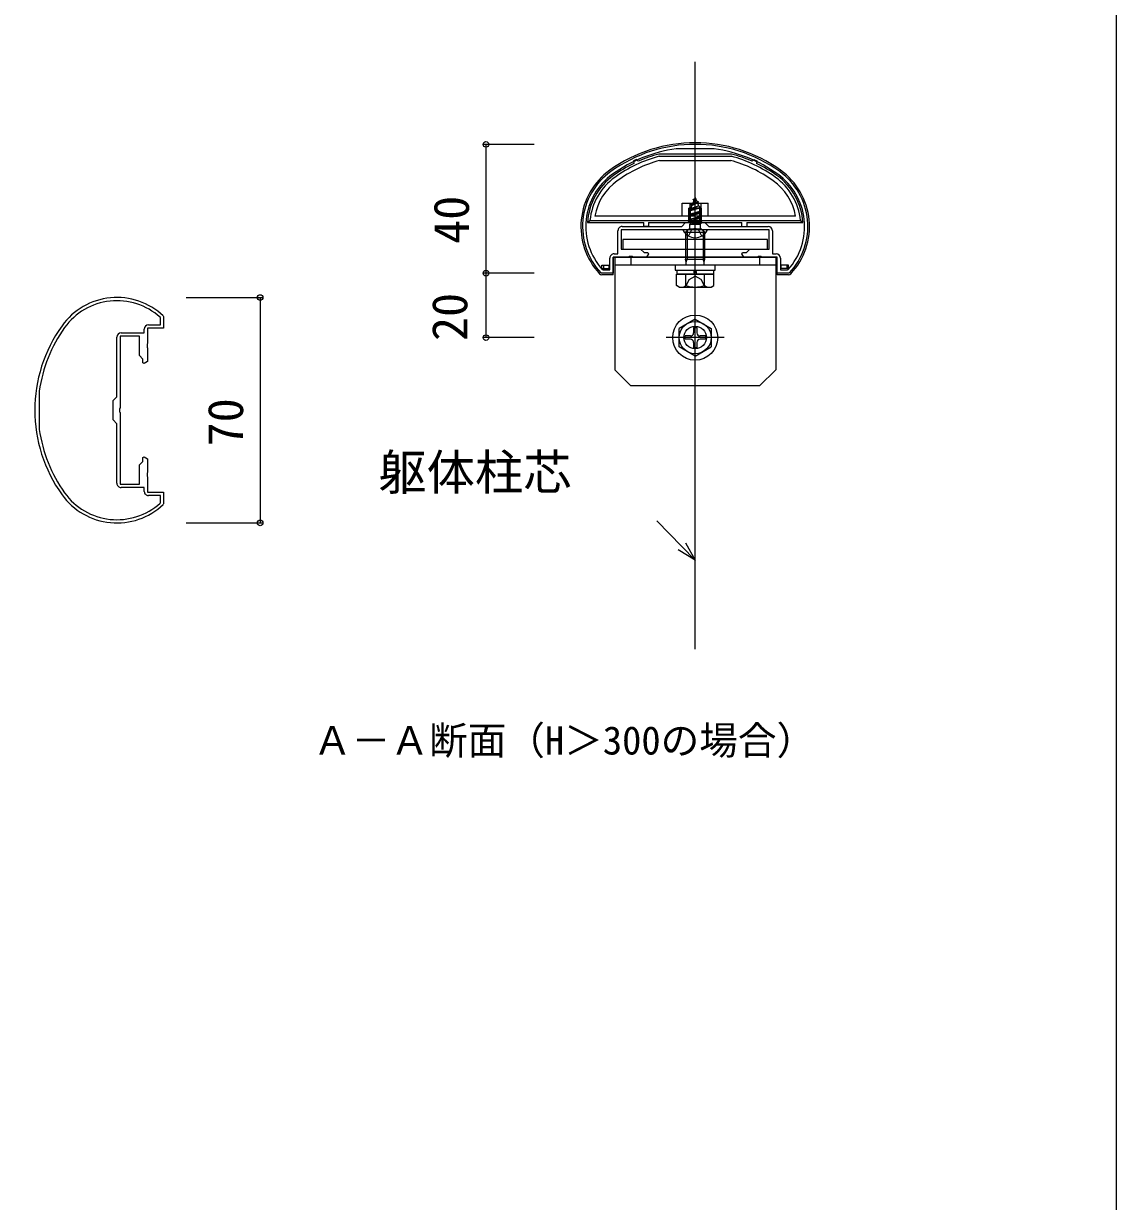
# Model space of a CAD drawing. Units: millimetres, scale not verified. Extents: x -875 to 875, y -1300 to 1294.
# Drawn here: x 535.5 to 875, y 358.2 to 724 of the extents above; entities that cross this region are included whole.
import ezdxf
from ezdxf.enums import TextEntityAlignment as Align

# ---------------------------------------------------------------- set-up
doc = ezdxf.new("R2010")
doc.units = ezdxf.units.MM
doc.header["$LTSCALE"] = 8
for name, color, linetype in [('0-1_USER1', 3, 'Continuous'), ('0-2_YKK_11', 7, 'Continuous'), ('0-4_YKK_13', 4, 'Continuous'), ('0-6_YKK_D', 6, 'Continuous'), ('0-7_YKK_ZWAK', 7, 'Continuous'), ('0-8_YSS_K', 3, 'Continuous')]:
    doc.layers.add(name, color=color, linetype=linetype)
doc.styles.add('ＭＳ ゴシック', font='')
doc.styles.get('ＭＳ ゴシック').set_extended_font_data('MS Gothic')

msp = doc.modelspace()

# ---------------------------------------------------------------- linework, layer by layer
at = {"layer": '0-2_YKK_11'}
for points in [[(750.084, 685.049), (750.043, 685.052), (738.245, 685.052), (738.204, 685.049)], [(721.444, 660.952), (739.944, 660.952), (741.144, 662.152), (747.144, 662.152), (748.344, 660.952), (766.844, 660.952)], [(767.144, 659.952), (744.815, 659.952), (744.623, 660.095), (743.665, 660.095), (743.473, 659.952), (721.144, 659.952), (721.144, 653.952), (727.144, 653.952), (728.244, 652.852), (729.471, 652.852), (729.667, 652.512), (729.055, 651.452), (724.815, 651.452), (724.623, 651.595), (723.665, 651.595), (723.473, 651.452), (718.644, 651.452), (718.644, 646.452), (715.076, 646.452), (714.858, 646.546)], [(718.944, 652.452), (720.144, 652.452), (720.144, 659.652)], [(773.43, 646.546), (773.212, 646.452), (769.644, 646.452), (769.644, 651.452), (764.815, 651.452), (764.623, 651.595), (763.665, 651.595), (763.473, 651.452), (759.233, 651.452), (758.621, 652.512), (758.817, 652.852), (760.044, 652.852), (761.144, 653.952), (767.144, 653.952), (767.144, 659.952)], [(768.144, 659.652), (768.144, 652.452), (769.344, 652.452)], [(715.292, 647.551), (715.515, 647.452), (717.644, 647.452), (717.644, 651.152)], [(770.644, 651.152), (770.644, 647.452), (772.773, 647.452), (772.996, 647.551)], [(578.906, 633.192), (579, 632.974), (579, 629.407), (574, 629.407), (574, 624.577), (573.857, 624.386), (573.857, 623.427), (574, 623.236), (574, 618.995), (572.94, 618.383), (572.6, 618.58), (572.6, 619.807), (571.5, 620.907), (571.5, 626.907), (565.5, 626.907)], [(574.3, 630.407), (578, 630.407), (578, 632.536), (577.901, 632.759)], [(565.8, 627.907), (573, 627.907), (573, 629.107)], [(564.5, 581.207), (564.5, 599.707), (563.3, 600.907), (563.3, 606.907), (564.5, 608.107), (564.5, 626.607)], [(565.5, 626.907), (565.5, 604.577), (565.357, 604.386), (565.357, 603.427), (565.5, 603.236), (565.5, 580.907), (571.5, 580.907), (571.5, 586.907), (572.6, 588.007), (572.6, 589.233), (572.94, 589.43), (574, 588.818), (574, 584.577), (573.857, 584.386), (573.857, 583.427), (574, 583.236), (574, 578.407), (579, 578.407), (579, 574.839), (578.906, 574.621)], [(540.403, 609.846), (540.4, 609.806), (540.4, 598.007), (540.403, 597.967)], [(573, 578.707), (573, 579.907), (565.8, 579.907)], [(577.901, 575.054), (578, 575.277), (578, 577.407), (574.3, 577.407)]]:
    msp.add_lwpolyline(points, dxfattribs=at)
for centre, radius, start, end in [((744.144, 641.452), 45, 54.31468, 125.68534), ((744.144, 641.452), 44, 97.75817, 125.68534), ((744.144, 641.452), 44, 54.31468, 82.24185), ((730.144, 660.946), 21, 125.68534, 223.28916), ((730.144, 660.946), 20, 125.68534, 222.04584), ((758.144, 660.946), 20, 317.9541, 54.31468), ((758.144, 660.946), 21, 316.71084, 54.31468), ((721.444, 659.652), 1.3, 89.99998, 180.00002), ((766.844, 659.652), 1.3, 0, 89.99998), ((718.944, 651.152), 1.3, 89.99998, 180.00002), ((769.344, 651.152), 1.3, 0, 89.99998), ((564.506, 617.907), 21, 46.71084, 144.31468), ((564.506, 617.907), 20, 47.9541, 144.31468), ((584, 603.907), 45, 144.31468, 215.68534), ((584, 603.907), 44, 144.31468, 172.24185), ((574.3, 629.107), 1.3, 90, 179.99998), ((565.8, 626.607), 1.3, 90, 179.99998), ((584, 603.907), 44, 187.75817, 215.68534), ((564.506, 589.907), 20, 215.68534, 312.04584), ((565.8, 581.207), 1.3, 179.99998, 270.00002), ((574.3, 578.707), 1.3, 179.99998, 270.00002), ((564.506, 589.907), 21, 215.68534, 313.28916)]:
    msp.add_arc(centre, radius, start, end, dxfattribs=at)
at = {"layer": '0-4_YKK_13'}
for p, q in [((725.917, 681.722), (725.011, 681.3)), ((725.011, 681.3), (725.083, 680.554)), ((725.917, 681.722), (726.443, 681.188)), ((755.469, 683.452), (732.819, 683.452)), ((732.912, 682.752), (755.469, 682.752)), ((733.087, 681.452), (755.268, 681.452)), ((762.371, 681.722), (761.845, 681.188)), ((762.371, 681.722), (763.277, 681.3)), ((763.277, 681.3), (763.205, 680.554)), ((744.144, 669.952), (743.397, 668.149)), ((744.144, 656.452), (744.144, 670.606)), ((744.144, 669.952), (744.568, 668.929)), ((740.144, 664.152), (740.144, 668.152)), ((740.144, 668.152), (748.144, 668.152)), ((742.144, 666.182), (745.894, 666.977)), ((742.144, 666.082), (745.894, 666.877)), ((742.144, 662.152), (742.144, 666.652)), ((742.144, 666.182), (742.72, 666.515)), ((742.144, 666.082), (742.144, 666.182)), ((742.144, 666.082), (742.669, 665.779)), ((742.444, 668.152), (742.444, 662.152)), ((745.51, 666.655), (742.669, 665.779)), ((742.669, 664.895), (742.669, 665.779)), ((742.669, 664.895), (745.619, 665.69)), ((743.112, 667.46), (742.72, 666.515)), ((742.72, 666.515), (745.214, 667.37)), ((742.744, 667.672), (745.194, 668.467)), ((742.744, 667.772), (743.397, 668.149)), ((742.744, 667.672), (743.112, 667.46)), ((743.112, 667.46), (744.843, 668.265)), ((743.397, 668.149), (744.568, 668.929)), ((743.544, 669.262), (743.798, 669.116)), ((744.568, 668.929), (745.194, 668.567)), ((744.843, 668.265), (745.194, 668.467)), ((744.843, 668.265), (745.214, 667.37)), ((745.194, 668.467), (745.194, 668.567)), ((745.214, 667.37), (745.894, 666.977)), ((745.51, 666.655), (745.894, 666.877)), ((745.51, 666.655), (745.619, 666.391)), ((745.619, 665.69), (745.619, 666.391)), ((745.619, 665.69), (746.144, 665.387)), ((745.844, 668.152), (745.844, 662.652)), ((745.894, 666.877), (745.894, 666.977)), ((748.144, 664.152), (748.144, 668.152)), ((710.681, 662.152), (711.441, 662.852)), ((710.681, 662.152), (728.144, 662.152)), ((711.441, 662.852), (776.847, 662.852)), ((775.348, 664.152), (712.94, 664.152)), ((728.144, 660.952), (728.144, 662.152)), ((729.644, 662.152), (758.644, 662.152)), ((729.644, 662.152), (729.644, 660.952)), ((742.444, 662.652), (741.944, 662.152)), ((746.144, 665.387), (742.144, 664.592)), ((742.144, 664.492), (746.144, 665.287)), ((742.144, 664.592), (742.669, 664.895)), ((742.144, 664.492), (742.144, 664.592)), ((742.144, 664.492), (742.669, 664.189)), ((742.144, 663.002), (746.144, 663.797)), ((746.144, 663.697), (742.144, 662.902)), ((742.144, 662.902), (742.669, 662.599)), ((745.619, 664.984), (742.669, 664.189)), ((742.669, 663.305), (742.669, 664.189)), ((742.669, 663.305), (745.619, 664.1)), ((745.619, 663.394), (742.669, 662.599)), ((742.669, 661.715), (742.669, 662.599)), ((742.669, 661.715), (745.619, 662.51)), ((742.786, 661.54), (746.144, 662.207)), ((746.144, 662.107), (743.289, 661.54)), ((745.619, 664.984), (746.144, 665.287)), ((745.619, 664.1), (745.619, 664.984)), ((745.619, 664.1), (746.144, 663.797)), ((745.619, 662.51), (745.619, 663.394)), ((745.619, 662.51), (746.144, 662.207)), ((745.619, 661.804), (746.144, 662.107)), ((746.144, 665.287), (746.144, 665.387)), ((746.144, 662.107), (746.144, 662.207)), ((758.644, 660.952), (758.644, 662.152)), ((760.144, 662.152), (760.144, 660.952)), ((760.144, 662.152), (777.607, 662.152)), ((776.847, 662.852), (777.607, 662.152)), ((729.644, 660.952), (728.144, 660.952)), ((747.74, 659.952), (740.548, 659.952)), ((741.144, 659.152), (742.144, 660.152)), ((741.144, 659.152), (747.144, 659.152)), ((741.144, 659.152), (741.144, 650.852)), ((741.684, 659.692), (741.684, 650.852)), ((742.094, 657.986), (742.999, 659.802)), ((746.144, 660.152), (742.144, 660.152)), ((742.365, 661.54), (742.669, 661.715)), ((745.779, 661.54), (742.365, 661.54)), ((742.509, 660.452), (742.509, 661.54)), ((744.144, 660.41), (742.999, 659.802)), ((744.144, 660.41), (745.289, 659.802)), ((745.619, 661.804), (744.638, 661.54)), ((746.194, 657.986), (745.289, 659.802)), ((745.619, 661.54), (745.619, 661.804)), ((745.779, 660.452), (745.779, 661.54)), ((747.144, 659.152), (746.144, 660.152)), ((746.604, 659.692), (746.604, 650.852)), ((747.144, 650.852), (747.144, 659.152)), ((758.644, 660.952), (760.144, 660.952)), ((718.644, 645.952), (718.644, 651.452)), ((718.644, 651.452), (769.644, 651.452)), ((719.144, 651.452), (719.144, 616.452)), ((769.144, 651.452), (719.144, 651.452)), ((724.144, 651.452), (724.144, 648.952)), ((764.144, 651.452), (764.144, 648.952)), ((769.144, 651.452), (769.144, 616.452)), ((769.644, 645.952), (769.644, 651.452)), ((715.144, 647.952), (715.144, 648.952)), ((715.163, 648.952), (717.444, 648.952)), ((715.163, 647.952), (717.444, 647.952)), ((715.644, 648.952), (715.644, 647.952)), ((717.444, 647.952), (717.444, 648.952)), ((769.144, 648.952), (719.144, 648.952)), ((737.894, 648.952), (737.894, 647.352)), ((750.394, 648.952), (737.894, 648.952)), ((741.344, 649.912), (741.144, 650.852)), ((741.144, 650.852), (747.144, 650.852)), ((741.344, 649.912), (741.684, 650.852)), ((741.344, 648.952), (741.344, 649.912)), ((746.944, 649.912), (746.604, 650.852)), ((746.944, 649.912), (747.144, 650.852)), ((746.944, 648.952), (746.944, 649.912)), ((750.394, 647.352), (750.394, 648.952)), ((773.125, 648.952), (770.844, 648.952)), ((772.644, 648.952), (772.644, 647.952)), ((773.144, 647.952), (773.144, 648.952)), ((718.644, 645.952), (715.163, 645.952)), ((737.894, 647.352), (750.394, 647.352)), ((738.37, 642.598), (738.37, 646.152)), ((738.37, 646.152), (749.917, 646.152)), ((738.394, 647.352), (749.894, 647.352)), ((738.394, 647.352), (738.394, 646.152)), ((749.894, 646.152), (738.394, 646.152)), ((741.094, 642.149), (742.244, 644.507)), ((741.257, 642.598), (741.257, 646.152)), ((742.244, 644.507), (744.144, 645.517)), ((743.952, 646.15), (743.722, 647.352)), ((746.044, 644.507), (744.144, 645.517)), ((744.349, 647.352), (744.58, 646.152)), ((747.194, 642.149), (746.044, 644.507)), ((747.031, 642.598), (747.031, 646.152)), ((749.894, 646.152), (749.894, 647.352)), ((749.917, 642.598), (749.917, 646.152)), ((773.125, 645.952), (769.644, 645.952)), ((739.144, 642.152), (738.37, 642.598)), ((739.144, 642.152), (749.144, 642.152)), ((749.144, 642.152), (749.917, 642.598)), ((744.144, 617.452), (744.144, 635.452)), ((744.144, 632.202), (739.144, 629.315)), ((739.144, 623.589), (739.144, 629.315)), ((743.644, 629.602), (743.644, 627.952)), ((743.644, 629.602), (744.644, 629.602)), ((744.144, 632.202), (749.144, 629.315)), ((744.644, 629.602), (744.644, 627.952)), ((749.144, 629.315), (749.144, 623.589)), ((753.144, 626.452), (735.144, 626.452)), ((742.644, 626.952), (740.994, 626.952)), ((740.994, 625.952), (740.994, 626.952)), ((742.644, 625.952), (740.994, 625.952)), ((747.294, 626.952), (745.644, 626.952)), ((747.294, 625.952), (745.644, 625.952)), ((747.294, 626.952), (747.294, 625.952)), ((744.144, 620.702), (739.144, 623.589)), ((743.644, 624.952), (743.644, 623.302)), ((744.644, 623.302), (743.644, 623.302)), ((744.144, 620.702), (749.144, 623.589)), ((744.644, 624.952), (744.644, 623.302)), ((724.144, 611.452), (719.144, 616.452)), ((764.144, 611.452), (769.144, 616.452)), ((764.144, 611.452), (724.144, 611.452))]:
    msp.add_line(p, q, dxfattribs=at)
for points in [[(743.544, 669.262), (743.544, 669.362), (744.011, 669.632)], [(746.144, 662.152), (746.144, 666.652), (742.144, 666.652)], [(742.744, 667.672), (742.744, 667.772), (745.194, 668.567)], [(742.144, 662.902), (742.144, 663.002), (742.669, 663.305)], [(742.444, 662.652), (745.844, 662.652), (746.344, 662.152)], [(745.619, 663.394), (746.144, 663.697), (746.144, 663.797)], [(773.125, 647.952), (770.844, 647.952), (770.844, 648.952)]]:
    msp.add_lwpolyline(points, dxfattribs=at)
msp.add_lwpolyline([(766.644, 653.952), (766.644, 656.952), (721.644, 656.952), (721.644, 653.952)], close=True, dxfattribs=at)
for radius in [7, 5, 3.5]:
    msp.add_circle((744.144, 626.452), radius, dxfattribs=at)
for centre, radius, start, end in [((744.144, 641.452), 45.5, 54.31467, 125.68533), ((744.144, 641.452), 43.5, 115.98791, 125.68533), ((744.144, 641.452), 42.8, 105.21381, 125.68533), ((744.144, 641.452), 41.5, 105.45169, 125.68533), ((744.144, 641.452), 43.5, 105.09019, 114.01209), ((744.144, 641.452), 41.5, 54.31467, 74.64111), ((744.144, 641.452), 42.8, 54.31467, 74.90981), ((744.144, 641.452), 43.5, 65.98791, 74.90981), ((744.144, 641.452), 43.5, 54.31467, 64.01209), ((730.144, 660.946), 21.5, 125.68533, 223.04826), ((730.144, 660.946), 19.5, 125.68533, 176.453), ((758.144, 660.946), 19.5, 3.547, 54.31467), ((758.144, 660.946), 21.5, 316.95174, 54.31467), ((730.144, 660.946), 18.8, 125.68533, 174.17993), ((730.144, 660.946), 17.5, 125.68533, 169.44242), ((758.144, 660.946), 17.5, 10.55758, 54.31467), ((758.144, 660.946), 18.8, 5.82007, 54.31467), ((740.548, 659.798), 0.154, 90, 207.28096), ((744.144, 661.652), 4.2, 207.28096, 332.71904), ((742.009, 660.452), 0.5, 270, 0), ((746.279, 660.452), 0.5, 180, 270), ((747.74, 659.798), 0.154, 332.71904, 90), ((715.163, 646.952), 1, 223.04826, 270), ((773.125, 646.952), 1, 270, 316.95174), ((739.814, 644.708), 2.556, 235.61708, 304.38292), ((744.144, 651.705), 9.554, 252.41276, 287.58724), ((748.474, 644.708), 2.556, 235.61708, 304.38292), ((742.644, 627.952), 1, 270, 0), ((742.644, 624.952), 1, 0, 90), ((745.644, 627.952), 1, 180, 270), ((745.644, 624.952), 1, 90, 180)]:
    msp.add_arc(centre, radius, start, end, dxfattribs=at)
at = {"layer": '0-6_YKK_D'}
for p, q in [((694.144, 686.452), (678.144, 686.452)), ((679.144, 686.452), (679.144, 646.452)), ((694.144, 646.452), (678.144, 646.452)), ((694.144, 646.452), (678.144, 646.452)), ((679.144, 646.452), (679.144, 626.452)), ((586, 638.907), (610, 638.907)), ((609, 638.907), (609, 568.907)), ((694.144, 626.452), (678.144, 626.452)), ((586, 568.907), (610, 568.907))]:
    msp.add_line(p, q, dxfattribs=at)
for points in [[(744.144, 557.332), (739.954, 561.627), (732.224, 569.552)], [(741.105, 562.75), (744.144, 557.332), (738.804, 560.505)]]:
    msp.add_lwpolyline(points, dxfattribs=at)
for centre in [(679.144, 686.452), (679.144, 646.452), (679.144, 646.452), (609, 638.907), (679.144, 626.452), (609, 568.907)]:
    msp.add_circle(centre, 0.875, dxfattribs=at)
at = {"layer": '0-7_YKK_ZWAK'}
msp.add_lwpolyline([(-875, -1299.6), (875, -1299.6), (875, 1250.4)], dxfattribs=at)
at = {"layer": '0-8_YSS_K'}
msp.add_line((744.144, 529.729), (744.144, 712.081), dxfattribs=at)

# ---------------------------------------------------------------- texts
at = {"layer": '0-1_USER1', "style": 'ＭＳ ゴシック'}
msp.add_text('Ａ－Ａ断面（H＞300の場合）', height=8.798, dxfattribs=at).set_placement((625.462, 494.349), align=Align.BOTTOM_LEFT)
at = {"layer": '0-6_YKK_D', "style": 'ＭＳ ゴシック'}
for s, p in [('40', (677.144, 655.543)), ('20', (676.644, 625.373)), ('70', (607, 592.657))]:
    msp.add_text(s, height=11, rotation=90, dxfattribs=at).set_placement(p, align=Align.BOTTOM_LEFT)
msp.add_text('躯体柱芯', height=11, dxfattribs=at).set_placement((645.728, 575.838), align=Align.BOTTOM_LEFT)

doc.saveas('drawing.dxf')
